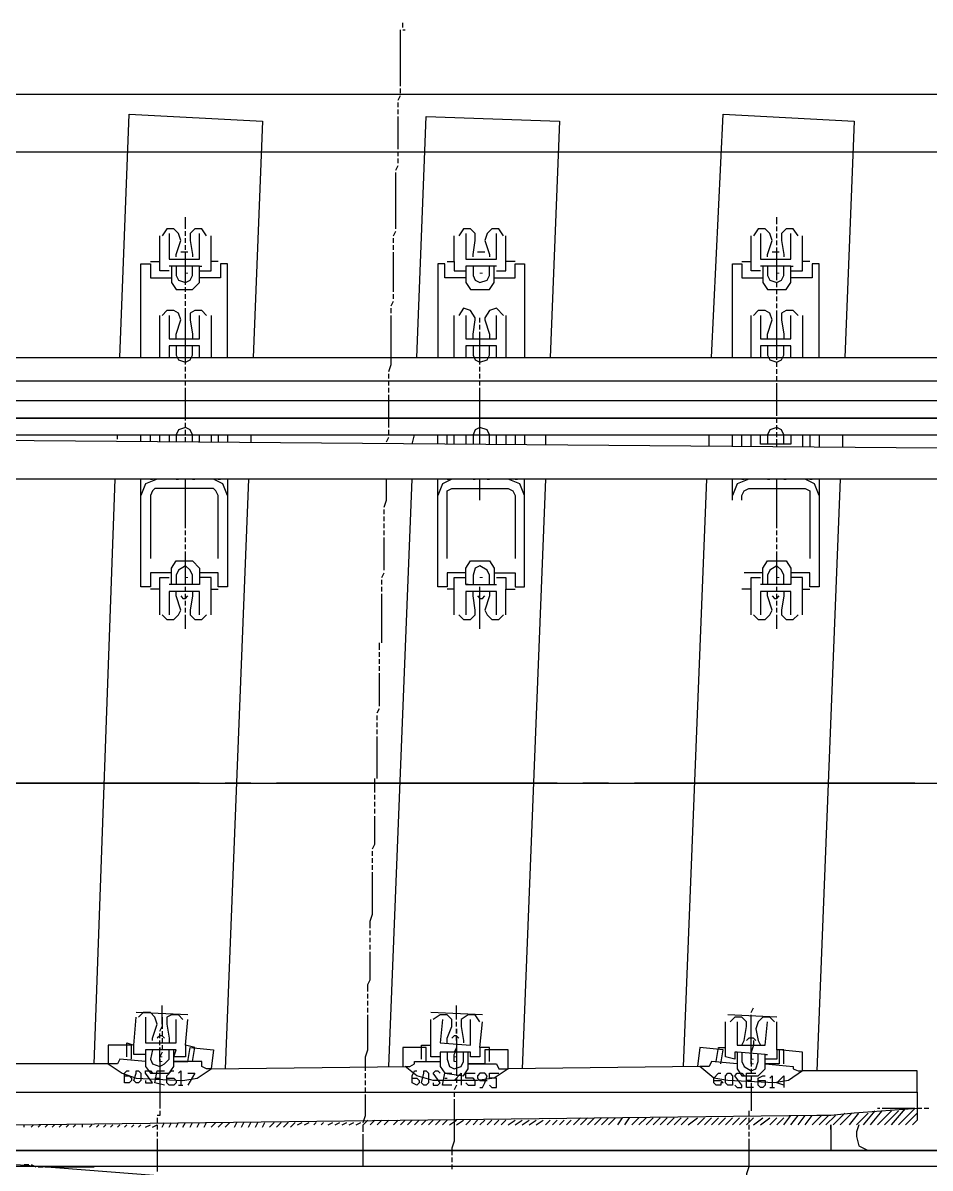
# Model space of a CAD drawing. Header units: millimetres. Extents: x -45 to 90, y -17 to 16.
# Drawn here: x 37.895 to 39.673, y -0.754 to 1.49 of the extents above; entities that cross this region are included whole.
import ezdxf

# ---------------------------------------------------------------- set-up
doc = ezdxf.new("R2010")
doc.units = ezdxf.units.MM
doc.layers.add('PDF_Geometry', color=7, linetype='Continuous')

msp = doc.modelspace()

# ---------------------------------------------------------------- linework, layer by layer
at = {"color": 5}
msp.add_line((0, 1.35), (53.4325, 1.35), dxfattribs=at)
at = {"color": 2}
for p, q in [((0, 0.75), (53.4325, 0.75)), ((0, 0), (53.4325, 0)), ((0, 0), (42.783, 0)), ((0, -0.75), (53.4325, -0.75))]:
    msp.add_line(p, q, dxfattribs=at)
at = {"color": 6}
msp.add_lwpolyline([(29.1661, -1.3506), (29.1986, 0.45), (32.6939, 0.2287), (32.6939, 1.2372), (41.2932, 1.2372), (41.2932, 0), (45.2746, 0), (45.1993, -2.1005), (41.2248, -1.7678), (41.1144, -3.1159), (32.554, -2.4665), (32.6324, -1.35)], close=True, dxfattribs=at)
at = {"color": 2}
for radius in [500.8082, 500.0582, 499.3082]:
    msp.add_arc((-0.8299, -500.0575), radius, 85.235272, 89.904911, dxfattribs=at)
at = {"layer": 'PDF_Geometry', "lineweight": 25}
for points in [[(38.6395, 1.4807), (38.6395, 1.4898)], [(38.635, 1.3661), (38.635, 1.3798), (38.635, 1.3936), (38.635, 1.4073), (38.635, 1.4211), (38.635, 1.4348), (38.635, 1.4486), (38.635, 1.4623), (38.635, 1.4761)], [(38.6395, 1.4761), (38.6441, 1.4761)], [(38.6304, 1.3386), (38.635, 1.3477)], [(38.635, 1.3523), (38.635, 1.3615)], [(38.6304, 1.3248), (38.6304, 1.334)], [(38.0849, 0.8343), (38.1032, 1.3111), (38.3645, 1.2973), (38.3462, 0.8343)], [(38.6304, 1.3111), (38.6304, 1.3202)], [(38.6304, 1.2423), (38.6304, 1.2515), (38.6304, 1.256), (38.6304, 1.2652), (38.6304, 1.2698), (38.6304, 1.279), (38.6304, 1.2837), (38.6304, 1.2927), (38.6304, 1.2973), (38.6304, 1.3065)], [(38.6669, 0.8343), (38.6854, 1.3065), (38.9467, 1.2973), (38.9283, 0.8343)], [(39.2446, 0.8343), (39.2676, 1.3111), (39.5243, 1.2973), (39.5059, 0.8343)], [(38.6304, 1.2285), (38.6304, 1.2377)], [(38.6304, 1.2148), (38.6304, 1.224)], [(38.6258, 1.201), (38.6304, 1.2102)], [(38.6258, 1.0864), (38.6258, 1.1002), (38.6258, 1.1139), (38.6258, 1.1277), (38.6258, 1.1414), (38.6258, 1.1552), (38.6258, 1.1691), (38.6258, 1.1827), (38.6258, 1.1965)], [(38.2132, 1.0864), (38.2132, 1.1002), (38.2132, 1.1094)], [(39.373, 1.0956), (39.373, 1.1094)], [(38.1949, 1.0314), (38.1949, 1.036), (38.204, 1.0635), (38.1995, 1.0773), (38.1903, 1.0864), (38.1765, 1.0864), (38.1674, 1.0727)], [(38.1811, 1.0773), (38.1811, 1.0268), (38.2407, 1.0268), (38.2407, 1.0773)], [(38.2132, 1.0727), (38.2132, 1.0819)], [(38.2545, 1.0727), (38.2453, 1.0864), (38.2316, 1.0864), (38.2224, 1.0773), (38.2224, 1.0635), (38.227, 1.036), (38.227, 1.0314)], [(38.6212, 1.0727), (38.6258, 1.0819)], [(38.7771, 1.0314), (38.7771, 1.036), (38.7815, 1.0635), (38.7815, 1.0773), (38.7725, 1.0864), (38.7587, 1.0864), (38.7496, 1.0727)], [(38.7633, 1.0773), (38.7633, 1.0268), (38.8229, 1.0268), (38.8229, 1.0773)], [(38.8367, 1.0727), (38.8275, 1.0864), (38.8137, 1.0864), (38.8046, 1.0773), (38.8, 1.0635), (38.8092, 1.036), (38.8092, 1.0314)], [(39.3545, 1.0314), (39.3545, 1.036), (39.3638, 1.0635), (39.3592, 1.0773), (39.3501, 1.0864), (39.3363, 1.0864), (39.3272, 1.0727)], [(39.3409, 1.0773), (39.3409, 1.0268), (39.4005, 1.0268), (39.4005, 1.0773)], [(39.373, 1.0819), (39.373, 1.091)], [(39.373, 1.0681), (39.373, 1.0773)], [(39.4143, 1.0727), (39.4051, 1.0864), (39.3913, 1.0864), (39.3822, 1.0773), (39.3822, 1.0635), (39.3868, 1.036), (39.3868, 1.0314)], [(38.1445, 1.0223), (38.1628, 1.0223), (38.1628, 1.0727)], [(38.2132, 1.0589), (38.2132, 1.0681)], [(38.2774, 1.0223), (38.2636, 1.0223), (38.2636, 1.0727)], [(38.6212, 1.0589), (38.6212, 1.0681)], [(38.7404, 1.0223), (38.7404, 1.0727)], [(38.8596, 1.0223), (38.8412, 1.0223), (38.8412, 1.0727)], [(39.3042, 1.0223), (39.3226, 1.0223), (39.3226, 1.0727)], [(39.373, 1.0545), (39.373, 1.0635)], [(39.4372, 1.0223), (39.4234, 1.0223), (39.4234, 1.0727)], [(38.2178, 1.0406), (38.2132, 1.0406), (38.2084, 1.0406), (38.204, 1.0406)], [(38.2132, 1.0452), (38.2132, 1.0545)], [(38.2132, 0.9764), (38.2132, 0.9856), (38.2132, 0.9902), (38.2132, 0.9993), (38.2132, 1.0039), (38.2132, 1.0131), (38.2132, 1.0177), (38.2132, 1.0268), (38.2132, 1.0314), (38.2132, 1.0406)], [(38.6212, 1.0452), (38.6212, 1.0545)], [(38.6212, 0.9627), (38.6212, 0.9718), (38.6212, 0.9764), (38.6212, 0.9856), (38.6212, 0.9902), (38.6212, 0.9993), (38.6212, 1.0039), (38.6212, 1.0131), (38.6212, 1.0177), (38.6212, 1.0268), (38.6212, 1.0314), (38.6212, 1.0406)], [(38.8, 1.0406), (38.7954, 1.0406), (38.7908, 1.0406), (38.7862, 1.0406)], [(39.3776, 1.0406), (39.373, 1.0406), (39.3684, 1.0406), (39.3638, 1.0406)], [(39.373, 0.9856), (39.373, 0.9948), (39.373, 0.9993), (39.373, 1.0085), (39.373, 1.0131), (39.373, 1.0223), (39.373, 1.0268), (39.373, 1.036), (39.373, 1.0406), (39.373, 1.0498)], [(38.1261, 0.8343), (38.1261, 1.0177), (38.1445, 1.0177), (38.1445, 0.9902), (38.1857, 0.9902)], [(38.1811, 1.0039), (38.1628, 1.0039), (38.1628, 1.0223)], [(38.1857, 1.0131), (38.1857, 0.981), (38.1949, 0.9672), (38.227, 0.9672), (38.2407, 0.981), (38.2407, 1.0131), (38.1857, 1.0131), (38.1811, 1.0131)], [(38.1949, 1.0131), (38.1949, 0.9948), (38.1995, 0.9856), (38.2132, 0.981), (38.2224, 0.9856), (38.227, 0.9948), (38.227, 1.0131)], [(38.2407, 1.0039), (38.2636, 1.0039), (38.2636, 1.0223)], [(38.2957, 0.8343), (38.2957, 1.0177), (38.282, 1.0177), (38.282, 0.9902), (38.2407, 0.9902)], [(38.2407, 1.0131), (38.2453, 1.0131)], [(38.7633, 0.9902), (38.7358, 0.9902), (38.7221, 0.9902), (38.7221, 1.0177), (38.7083, 1.0177), (38.7083, 0.8343)], [(38.7266, 1.0223), (38.7358, 1.0223), (38.7404, 1.0223), (38.7404, 1.0039), (38.7633, 1.0039)], [(38.7771, 1.0131), (38.7771, 0.9948), (38.7815, 0.9856), (38.7908, 0.981), (38.8046, 0.9856), (38.8092, 0.9948), (38.8092, 1.0131)], [(38.8183, 0.9902), (38.8596, 0.9902), (38.8596, 1.0177), (38.8779, 1.0177), (38.8779, 0.9122), (38.8779, 0.8343)], [(38.8229, 1.0131), (38.8183, 1.0131)], [(38.8229, 1.0039), (38.8412, 1.0039), (38.8412, 1.0223)], [(39.2859, 0.8343), (39.2859, 1.0177), (39.3042, 1.0177), (39.3042, 0.9902), (39.3455, 0.9902)], [(39.3409, 1.0039), (39.3226, 1.0039), (39.3226, 1.0223)], [(39.3455, 1.0131), (39.3455, 0.981), (39.3545, 0.9672), (39.3913, 0.9672), (39.4005, 0.981), (39.4005, 1.0131), (39.3455, 1.0131), (39.3409, 1.0131)], [(39.3545, 1.0131), (39.3545, 0.9948), (39.3592, 0.9856), (39.373, 0.981), (39.3822, 0.9856), (39.3868, 0.9948), (39.3868, 1.0131)], [(39.4005, 1.0039), (39.4234, 1.0039), (39.4234, 1.0223)], [(39.4555, 0.8343), (39.4555, 1.0177), (39.4418, 1.0177), (39.4418, 0.9902), (39.4005, 0.9902)], [(39.4005, 1.0131), (39.4051, 1.0131)], [(38.2132, 0.9627), (38.2132, 0.9718)], [(39.373, 0.9718), (39.373, 0.981)], [(39.373, 0.9581), (39.373, 0.9672)], [(38.2132, 0.9489), (38.2132, 0.9581)], [(38.2132, 0.9352), (38.2132, 0.9443)], [(38.6166, 0.9352), (38.6212, 0.9443)], [(38.6212, 0.9489), (38.6212, 0.9581)], [(39.373, 0.9443), (39.373, 0.9535)], [(38.1949, 0.871), (38.1949, 0.8802), (38.204, 0.9077), (38.1995, 0.9214), (38.1903, 0.926), (38.1765, 0.926), (38.1674, 0.9168)], [(38.2132, 0.8206), (38.2132, 0.8343), (38.2132, 0.8481), (38.2132, 0.8618), (38.2132, 0.8756), (38.2132, 0.8893), (38.2132, 0.9031), (38.2132, 0.9168), (38.2132, 0.9306)], [(38.2545, 0.9168), (38.2453, 0.926), (38.2316, 0.926), (38.2224, 0.9214), (38.2224, 0.9077), (38.227, 0.8802), (38.227, 0.871)], [(38.6166, 0.9214), (38.6166, 0.9306)], [(38.7771, 0.871), (38.7771, 0.8802), (38.7815, 0.9077), (38.7815, 0.9122), (38.7725, 0.926), (38.7587, 0.9306), (38.7496, 0.9168)], [(38.8367, 0.9168), (38.8229, 0.9306), (38.8092, 0.926), (38.8, 0.9122), (38.8, 0.9077), (38.8092, 0.8802), (38.8092, 0.871)], [(39.3545, 0.871), (39.3545, 0.8802), (39.3638, 0.9077), (39.3592, 0.9214), (39.3501, 0.926), (39.3363, 0.926), (39.3272, 0.9168)], [(39.373, 0.9306), (39.373, 0.9399)], [(39.373, 0.8297), (39.373, 0.8435), (39.373, 0.8572), (39.373, 0.871), (39.373, 0.8847), (39.373, 0.8985), (39.373, 0.9122), (39.373, 0.926)], [(39.4143, 0.9168), (39.4051, 0.926), (39.3913, 0.926), (39.3822, 0.9214), (39.3822, 0.9077), (39.3868, 0.8802), (39.3868, 0.871)], [(38.1628, 0.8343), (38.1628, 0.9168)], [(38.1811, 0.9168), (38.1811, 0.871), (38.2407, 0.871), (38.2407, 0.9168)], [(38.2636, 0.9168), (38.2636, 0.8343)], [(38.612, 0.8068), (38.6166, 0.8206), (38.6166, 0.8343), (38.6166, 0.8481), (38.6166, 0.8618), (38.6166, 0.8756), (38.6166, 0.8893), (38.6166, 0.9031), (38.6166, 0.9168)], [(38.7404, 0.8343), (38.7404, 0.9122), (38.7404, 0.9168)], [(38.7633, 0.9168), (38.7633, 0.9122), (38.7633, 0.871), (38.8229, 0.871), (38.8229, 0.9122), (38.8229, 0.9168)], [(38.7908, 0.9031), (38.7908, 0.9122)], [(38.7908, 0.8893), (38.7908, 0.8985)], [(38.8412, 0.9168), (38.8412, 0.9122), (38.8412, 0.8343)], [(39.3226, 0.8343), (39.3226, 0.9168)], [(39.3409, 0.9168), (39.3409, 0.871), (39.4005, 0.871), (39.4005, 0.9168)], [(39.4234, 0.9168), (39.4234, 0.8343)], [(38.7908, 0.8206), (38.7908, 0.8297), (38.7908, 0.8343), (38.7908, 0.8435), (38.7908, 0.8481), (38.7908, 0.8572), (38.7908, 0.8618), (38.7908, 0.871), (38.7908, 0.8756), (38.7908, 0.8847)], [(38.2407, 0.8343), (38.2407, 0.8572), (38.1811, 0.8572), (38.1811, 0.8343)], [(38.1949, 0.8572), (38.1949, 0.8389), (38.1995, 0.8297), (38.2132, 0.8253), (38.2224, 0.8297), (38.227, 0.8389), (38.227, 0.8572)], [(38.8229, 0.8343), (38.8229, 0.8572), (38.7633, 0.8572), (38.7633, 0.8343)], [(38.7771, 0.8572), (38.7771, 0.8389), (38.7815, 0.8297), (38.7908, 0.8253), (38.8046, 0.8297), (38.8092, 0.8389), (38.8092, 0.8572)], [(39.4005, 0.8343), (39.4005, 0.8572), (39.3409, 0.8572), (39.3409, 0.8343)], [(39.3545, 0.8572), (39.3545, 0.8389), (39.3592, 0.8297), (39.373, 0.8253), (39.3822, 0.8297), (39.3868, 0.8389), (39.3868, 0.8572)], [(32.9873, 0.8343), (40.7849, 0.8343), (41.0966, 0.8343)], [(38.2132, 0.8068), (38.2132, 0.816)], [(38.7908, 0.8068), (38.7908, 0.816)], [(39.373, 0.816), (39.373, 0.8253)], [(39.373, 0.8022), (39.373, 0.8114)], [(32.5931, 0.7151), (18.6069, 0.7151), (18.6069, 0.7885), (32.5931, 0.7885), (32.6527, 0.7885), (32.7123, 0.7885), (40.7849, 0.7885), (41.9722, 0.7885)], [(38.2132, 0.7931), (38.2132, 0.8022)], [(38.2132, 0.7793), (38.2132, 0.7885)], [(38.612, 0.7931), (38.612, 0.8022)], [(38.612, 0.7793), (38.612, 0.7885)], [(38.7908, 0.7931), (38.7908, 0.8022)], [(38.7908, 0.7793), (38.7908, 0.7885)], [(39.373, 0.7885), (39.373, 0.7976)], [(38.2132, 0.7107), (38.2132, 0.7197), (38.2132, 0.7243), (38.2132, 0.7335), (38.2132, 0.738), (38.2132, 0.7472), (38.2132, 0.7518), (38.2132, 0.761), (38.2132, 0.7655), (38.2132, 0.7747)], [(38.612, 0.7655), (38.612, 0.7747)], [(38.7908, 0.6647), (38.7908, 0.6784), (38.7908, 0.6922), (38.7908, 0.706), (38.7908, 0.7197), (38.7908, 0.7335), (38.7908, 0.7472), (38.7908, 0.761), (38.7908, 0.7747)], [(39.373, 0.7197), (39.373, 0.7289), (39.373, 0.7335), (39.373, 0.7426), (39.373, 0.7472), (39.373, 0.7564), (39.373, 0.761), (39.373, 0.7701), (39.373, 0.7747), (39.373, 0.7839)], [(38.612, 0.6968), (38.612, 0.706), (38.612, 0.7107), (38.612, 0.7197), (38.612, 0.7243), (38.612, 0.7335), (38.612, 0.738), (38.612, 0.7472), (38.612, 0.7518), (38.612, 0.761)], [(38.227, 0.6693), (38.227, 0.683), (38.2224, 0.6922), (38.2132, 0.6968), (38.1995, 0.6922), (38.1949, 0.683), (38.1949, 0.6693)], [(38.2132, 0.6968), (38.2132, 0.706)], [(38.8092, 0.6647), (38.8092, 0.683), (38.8046, 0.6922), (38.7908, 0.6968), (38.7815, 0.6922), (38.7771, 0.683), (38.7771, 0.6647)], [(39.3868, 0.6647), (39.3868, 0.683), (39.3822, 0.6922), (39.373, 0.6968), (39.3592, 0.6922), (39.3545, 0.683), (39.3545, 0.6647)], [(39.373, 0.706), (39.373, 0.7151)], [(39.373, 0.6922), (39.373, 0.7014)], [(32.9873, 0.683), (40.7849, 0.683), (41.0966, 0.683)], [(38.0803, 0.6739), (38.0803, 0.683)], [(38.1261, 0.6693), (38.1261, 0.683)], [(38.1445, 0.6693), (38.1445, 0.683)], [(38.1628, 0.6693), (38.1628, 0.683)], [(38.1811, 0.683), (38.1811, 0.6693)], [(38.2132, 0.683), (38.2132, 0.6922)], [(38.2132, 0.6693), (38.2132, 0.6784)], [(38.2407, 0.6693), (38.2407, 0.683)], [(38.2636, 0.683), (38.2636, 0.6693)], [(38.2774, 0.683), (38.2774, 0.6693)], [(38.2957, 0.683), (38.2957, 0.6693)], [(38.3416, 0.683), (38.3416, 0.6693)], [(38.6075, 0.6693), (38.612, 0.6784)], [(38.612, 0.683), (38.612, 0.6922)], [(38.6579, 0.6647), (38.6625, 0.683)], [(38.7083, 0.6647), (38.7083, 0.683)], [(38.7266, 0.6647), (38.7266, 0.683)], [(38.7404, 0.6647), (38.7404, 0.683)], [(38.7633, 0.683), (38.7633, 0.6647)], [(38.8229, 0.6647), (38.8229, 0.683)], [(38.8412, 0.683), (38.8412, 0.6647)], [(38.8596, 0.683), (38.8596, 0.6647)], [(38.8779, 0.683), (38.8779, 0.6647)], [(38.9192, 0.683), (38.9192, 0.6647)], [(39.2399, 0.6601), (39.2399, 0.683)], [(39.2859, 0.6601), (39.2859, 0.683)], [(39.3042, 0.6601), (39.3042, 0.683)], [(39.3226, 0.6601), (39.3226, 0.683)], [(39.4005, 0.683), (39.4005, 0.6647), (39.3409, 0.6647), (39.3409, 0.683)], [(39.373, 0.6784), (39.373, 0.6876)], [(39.373, 0.6601), (39.373, 0.6739)], [(39.4234, 0.683), (39.4234, 0.6601)], [(39.4372, 0.683), (39.4372, 0.6601)], [(39.4555, 0.683), (39.4555, 0.6601)], [(39.5014, 0.683), (39.5014, 0.6601)], [(38.0344, -0.5499), (38.0757, 0.5961)], [(38.1857, 0.4126), (38.1445, 0.4126), (38.1445, 0.3851), (38.1261, 0.3851), (38.1261, 0.5961)], [(38.2957, 0.5638), (38.2866, 0.5868), (38.2682, 0.5961), (38.1582, 0.5961), (38.1353, 0.5868), (38.1261, 0.5638)], [(38.1445, 0.5961), (38.149, 0.5961)], [(38.1949, 0.5961), (38.1995, 0.5961)], [(38.2132, 0.4997), (38.2132, 0.5134), (38.2132, 0.5272), (38.2132, 0.5409), (38.2132, 0.5547), (38.2132, 0.5684), (38.2132, 0.5822), (38.2132, 0.5961)], [(38.227, 0.5961), (38.2316, 0.5961)], [(38.2957, 0.5961), (38.2957, 0.3851), (38.2774, 0.3851), (38.2774, 0.4126), (38.2407, 0.4126)], [(38.2774, 0.5961), (38.282, 0.5961)], [(38.337, 0.5961), (38.2911, -0.5593)], [(38.6029, 0.5409), (38.6075, 0.5547), (38.6075, 0.5684), (38.6075, 0.5822), (38.6075, 0.5961)], [(38.612, -0.5547), (38.6579, 0.5961)], [(38.7633, 0.4126), (38.7266, 0.4126), (38.7266, 0.3851), (38.7083, 0.3851), (38.7083, 0.5961)], [(38.8779, 0.5638), (38.8687, 0.5868), (38.8458, 0.5961), (38.7358, 0.5961), (38.7175, 0.5868), (38.7083, 0.5638)], [(38.7266, 0.5961), (38.7312, 0.5961)], [(38.7771, 0.5961), (38.7815, 0.5961)], [(38.7908, 0.5547), (38.7908, 0.5684), (38.7908, 0.5822), (38.7908, 0.5961)], [(38.8046, 0.5961), (38.8092, 0.5961)], [(38.8183, 0.4126), (38.8596, 0.4126), (38.8596, 0.3851), (38.8779, 0.3851), (38.8779, 0.5547), (38.8779, 0.5961)], [(38.8596, 0.5961), (38.8642, 0.5961)], [(38.9192, 0.5961), (38.8733, -0.5593)], [(39.1896, -0.5547), (39.2355, 0.5961)], [(39.2859, 0.5547), (39.2859, 0.5961)], [(39.4555, 0.5638), (39.4463, 0.5868), (39.428, 0.5961), (39.318, 0.5961), (39.2951, 0.5868), (39.2859, 0.5638)], [(39.3042, 0.5961), (39.3088, 0.5961)], [(39.3545, 0.5961), (39.3592, 0.5961)], [(39.373, 0.4997), (39.373, 0.5134), (39.373, 0.5272), (39.373, 0.5409), (39.373, 0.5547), (39.373, 0.5684), (39.373, 0.5822), (39.373, 0.5961)], [(39.3868, 0.5961), (39.3913, 0.5961)], [(39.4555, 0.5961), (39.4555, 0.3851), (39.4372, 0.3851), (39.4372, 0.4126), (39.4005, 0.4126)], [(39.4372, 0.5961), (39.4418, 0.5961)], [(39.4968, 0.5961), (39.4509, -0.5638)], [(38.2774, 0.4401), (38.2774, 0.5638), (38.2728, 0.573), (38.2682, 0.5776), (38.1536, 0.5776), (38.149, 0.573), (38.1445, 0.5638), (38.1445, 0.4401)], [(38.7266, 0.4401), (38.7266, 0.5638), (38.7266, 0.573), (38.7358, 0.5776), (38.8458, 0.5776), (38.855, 0.573), (38.8596, 0.5638), (38.8596, 0.5547), (38.8596, 0.4401)], [(39.3042, 0.5547), (39.3042, 0.5638), (39.3088, 0.573), (39.318, 0.5776), (39.428, 0.5776), (39.4372, 0.573), (39.4372, 0.5638), (39.4372, 0.4401)], [(38.6029, 0.5272), (38.6029, 0.5363)], [(38.6029, 0.5134), (38.6029, 0.5226)], [(38.2132, 0.4859), (38.2132, 0.4951)], [(38.6029, 0.4997), (38.6029, 0.5088)], [(38.6029, 0.4859), (38.6029, 0.4951)], [(39.373, 0.4859), (39.373, 0.4951)], [(38.2132, 0.4722), (38.2132, 0.4815)], [(38.6029, 0.4172), (38.6029, 0.4263), (38.6029, 0.4309), (38.6029, 0.4401), (38.6029, 0.4447), (38.6029, 0.4538), (38.6029, 0.4584), (38.6029, 0.4676), (38.6029, 0.4722), (38.6029, 0.4815)], [(39.373, 0.4722), (39.373, 0.4815)], [(38.2132, 0.4584), (38.2132, 0.4676)], [(38.2132, 0.3897), (38.2132, 0.3988), (38.2132, 0.4034), (38.2132, 0.4126), (38.2132, 0.4172), (38.2132, 0.4263), (38.2132, 0.4309), (38.2132, 0.4401), (38.2132, 0.4447), (38.2132, 0.4538)], [(39.373, 0.4584), (39.373, 0.4676)], [(39.373, 0.3897), (39.373, 0.3988), (39.373, 0.4034), (39.373, 0.4126), (39.373, 0.4172), (39.373, 0.4263), (39.373, 0.4309), (39.373, 0.4401), (39.373, 0.4447), (39.373, 0.4538)], [(38.1857, 0.3897), (38.1857, 0.4217), (38.1949, 0.4355), (38.227, 0.4355), (38.2407, 0.4217), (38.2407, 0.3897), (38.1857, 0.3897), (38.1811, 0.3897)], [(38.7633, 0.3897), (38.7633, 0.4217), (38.7725, 0.4355), (38.7815, 0.4355), (38.8092, 0.4355), (38.8183, 0.4217), (38.8183, 0.3897)], [(39.3455, 0.3897), (39.3455, 0.4217), (39.3545, 0.4355), (39.3913, 0.4355), (39.4005, 0.4217), (39.4005, 0.3897), (39.3455, 0.3897), (39.3409, 0.3897)], [(38.227, 0.3897), (38.227, 0.408), (38.2224, 0.4172), (38.2132, 0.4263), (38.1995, 0.4172), (38.1949, 0.408), (38.1949, 0.3897)], [(38.5983, 0.4034), (38.6029, 0.4126)], [(38.8092, 0.3897), (38.8092, 0.408), (38.8046, 0.4172), (38.7908, 0.4263), (38.7815, 0.4217), (38.7771, 0.408), (38.7771, 0.3897)], [(39.3455, 0.4126), (39.3088, 0.4126)], [(39.3868, 0.3897), (39.3868, 0.408), (39.3822, 0.4172), (39.373, 0.4263), (39.3592, 0.4172), (39.3545, 0.408), (39.3545, 0.3897)], [(38.1628, 0.3805), (38.1628, 0.4034), (38.1811, 0.4034)], [(38.2132, 0.3759), (38.2132, 0.3851)], [(38.2636, 0.3805), (38.2636, 0.4034), (38.2407, 0.4034)], [(38.5983, 0.3897), (38.5983, 0.3988)], [(38.5983, 0.3759), (38.5983, 0.3851)], [(38.7404, 0.3805), (38.7404, 0.4034), (38.7633, 0.4034)], [(38.7679, 0.3897), (38.7633, 0.3897), (38.7815, 0.3897), (38.8183, 0.3897), (38.8229, 0.3897)], [(38.7908, 0.3026), (38.7908, 0.3163), (38.7908, 0.3301), (38.7908, 0.3438), (38.7908, 0.3576), (38.7908, 0.3713), (38.7908, 0.3851)], [(38.8229, 0.4034), (38.8412, 0.4034), (38.8412, 0.3851), (38.8412, 0.3805)], [(39.3226, 0.3805), (39.3226, 0.4034), (39.3409, 0.4034)], [(39.373, 0.3759), (39.373, 0.3851)], [(39.4234, 0.3805), (39.4234, 0.4034), (39.4005, 0.4034)], [(38.1628, 0.3301), (38.1628, 0.3805), (38.1445, 0.3805)], [(38.1674, 0.3301), (38.1765, 0.3209), (38.1903, 0.3209), (38.1995, 0.3301), (38.204, 0.3392), (38.1949, 0.3669), (38.1949, 0.3759)], [(38.2407, 0.3301), (38.2407, 0.3759), (38.1811, 0.3759), (38.1811, 0.3301)], [(38.204, 0.3669), (38.2084, 0.3621), (38.2132, 0.3621), (38.2178, 0.3669)], [(38.2132, 0.3621), (38.2132, 0.3713)], [(38.227, 0.3759), (38.227, 0.3669), (38.2224, 0.3392), (38.2224, 0.3301), (38.2316, 0.3209), (38.2453, 0.3209), (38.2545, 0.3301)], [(38.2636, 0.3301), (38.2636, 0.3805), (38.2774, 0.3805)], [(38.5983, 0.275), (38.5983, 0.2888), (38.5983, 0.3026), (38.5983, 0.3163), (38.5983, 0.3301), (38.5983, 0.3438), (38.5983, 0.3576), (38.5983, 0.3713)], [(38.7404, 0.3301), (38.7404, 0.3805), (38.7266, 0.3805)], [(38.7496, 0.3301), (38.7587, 0.3209), (38.7725, 0.3209), (38.7815, 0.3301), (38.7815, 0.3392), (38.7771, 0.3669), (38.7771, 0.3759)], [(38.8229, 0.3301), (38.8229, 0.3759), (38.7633, 0.3759), (38.7633, 0.3301)], [(38.7862, 0.3669), (38.7908, 0.3621), (38.7954, 0.3621), (38.8, 0.3669)], [(38.8092, 0.3759), (38.8092, 0.3669), (38.8, 0.3392), (38.8046, 0.3301), (38.8137, 0.3209), (38.8275, 0.3209), (38.8367, 0.3301)], [(38.8412, 0.3301), (38.8412, 0.3805), (38.8596, 0.3805)], [(39.3226, 0.3301), (39.3226, 0.3805), (39.3042, 0.3805)], [(39.3272, 0.3301), (39.3363, 0.3209), (39.3501, 0.3209), (39.3592, 0.3301), (39.3638, 0.3392), (39.3545, 0.3669), (39.3545, 0.3759)], [(39.4005, 0.3301), (39.4005, 0.3759), (39.3409, 0.3759), (39.3409, 0.3301)], [(39.3638, 0.3669), (39.3684, 0.3621), (39.373, 0.3621), (39.3776, 0.3669)], [(39.373, 0.3621), (39.373, 0.3713)], [(39.3868, 0.3759), (39.3868, 0.3669), (39.3822, 0.3392), (39.3822, 0.3301), (39.3913, 0.3209), (39.4051, 0.3209), (39.4143, 0.3301)], [(39.4234, 0.3301), (39.4234, 0.3805), (39.4372, 0.3805)], [(38.2132, 0.3484), (38.2132, 0.3576)], [(38.2132, 0.3346), (38.2132, 0.3438)], [(39.373, 0.3484), (39.373, 0.3576)], [(39.373, 0.3346), (39.373, 0.3438)], [(38.2132, 0.3026), (38.2132, 0.3163), (38.2132, 0.3301)], [(39.373, 0.3026), (39.373, 0.3163), (39.373, 0.3301)], [(38.5937, 0.2613), (38.5937, 0.275)], [(38.5937, 0.2475), (38.5937, 0.2567)], [(38.5937, 0.2338), (38.5937, 0.243)], [(38.5937, 0.22), (38.5937, 0.2292)], [(38.5937, 0.1513), (38.5937, 0.1604), (38.5937, 0.165), (38.5937, 0.1742), (38.5937, 0.1788), (38.5937, 0.1879), (38.5937, 0.1925), (38.5937, 0.2017), (38.5937, 0.2063), (38.5937, 0.2155)], [(38.5891, 0.1377), (38.5937, 0.1467)], [(38.5891, 0.1238), (38.5891, 0.1329)], [(38.5891, 0.11), (38.5891, 0.1192)], [(38.5891, 0.0963), (38.5891, 0.1054)], [(38.5891, 0.0092), (38.5891, 0.0231), (38.5891, 0.0367), (38.5891, 0.0504), (38.5891, 0.0642), (38.5891, 0.0779), (38.5891, 0.0917)], [(38.2407, 0), (37.6906, 0)], [(38.3416, 0), (38.2911, 0)], [(38.9421, 0), (38.392, 0)], [(38.5845, -0.0183), (38.5845, -0.0046), (38.5845, 0.0092)], [(39.0429, 0), (38.9925, 0)], [(39.6435, 0), (39.0934, 0)], [(38.5845, -0.0321), (38.5845, -0.0229)], [(38.5845, -0.0458), (38.5845, -0.0367)], [(38.5799, -0.1284), (38.5845, -0.1192), (38.5845, -0.1146), (38.5845, -0.1054), (38.5845, -0.1009), (38.5845, -0.0915), (38.5845, -0.0871), (38.5845, -0.0779), (38.5845, -0.0733), (38.5845, -0.0642)], [(38.5845, -0.0596), (38.5845, -0.0504)], [(38.5799, -0.1421), (38.5799, -0.1329)], [(38.5799, -0.1559), (38.5799, -0.1467)], [(38.5754, -0.2842), (38.5754, -0.2705), (38.5799, -0.2567), (38.5799, -0.243), (38.5799, -0.2292), (38.5799, -0.2155), (38.5799, -0.2017), (38.5799, -0.1879), (38.5799, -0.1742)], [(38.5799, -0.1696), (38.5799, -0.1604)], [(38.5754, -0.298), (38.5754, -0.2888)], [(38.5754, -0.3117), (38.5754, -0.3026)], [(38.5708, -0.408), (38.5708, -0.3988), (38.5708, -0.3942), (38.5754, -0.3851), (38.5754, -0.3805), (38.5754, -0.3713), (38.5754, -0.3667), (38.5754, -0.3576), (38.5754, -0.353), (38.5754, -0.3438), (38.5754, -0.3392), (38.5754, -0.3301)], [(38.5754, -0.3255), (38.5754, -0.3163)], [(38.5708, -0.4217), (38.5708, -0.4126)], [(38.5708, -0.4353), (38.5708, -0.4263)], [(38.1674, -0.4722), (38.1674, -0.463), (38.1674, -0.4584), (38.1674, -0.4492), (38.1674, -0.4447), (38.1674, -0.4353)], [(38.5708, -0.4492), (38.5708, -0.4401)], [(38.745, -0.463), (38.745, -0.4492), (38.745, -0.4353)], [(39.3226, -0.4492), (39.3272, -0.4401)], [(38.0986, -0.5363), (38.0986, -0.5088), (38.1124, -0.5134), (38.117, -0.4584)], [(38.2178, -0.4538), (38.117, -0.4492)], [(38.149, -0.5043), (38.149, -0.4997), (38.1582, -0.4722), (38.1536, -0.4584), (38.1445, -0.4492), (38.1307, -0.4492), (38.1215, -0.4584)], [(38.1353, -0.4584), (38.1353, -0.5088), (38.1949, -0.5088), (38.1949, -0.463)], [(38.1674, -0.4584), (38.1674, -0.4676), (38.1674, -0.4722), (38.1674, -0.4813)], [(38.2084, -0.463), (38.1995, -0.4538), (38.1857, -0.4538), (38.1765, -0.4584), (38.1765, -0.4722), (38.1811, -0.4997), (38.1811, -0.5088)], [(38.227, -0.5455), (38.2316, -0.518), (38.2132, -0.5134), (38.2178, -0.463)], [(38.5662, -0.5638), (38.5662, -0.5499), (38.5662, -0.5363), (38.5708, -0.5226), (38.5708, -0.5088), (38.5708, -0.4951), (38.5708, -0.4813), (38.5708, -0.4676), (38.5708, -0.4538)], [(38.6762, -0.5409), (38.6762, -0.5134), (38.6945, -0.5134), (38.6945, -0.463)], [(38.7954, -0.4538), (38.6945, -0.4492)], [(38.7266, -0.5088), (38.7266, -0.4997), (38.7358, -0.4767), (38.7358, -0.463), (38.7266, -0.4538), (38.7129, -0.4538), (38.6991, -0.463)], [(38.7175, -0.463), (38.7129, -0.5088), (38.7725, -0.5134), (38.7725, -0.463)], [(38.745, -0.4767), (38.745, -0.4676)], [(38.7908, -0.4676), (38.7815, -0.4538), (38.7679, -0.4538), (38.7541, -0.463), (38.7541, -0.4767), (38.7587, -0.5043), (38.7587, -0.5088)], [(38.8092, -0.5455), (38.8092, -0.518), (38.7908, -0.518), (38.7954, -0.4676)], [(39.2538, -0.5455), (39.2584, -0.518), (39.2721, -0.518), (39.2721, -0.4676)], [(39.373, -0.4584), (39.2767, -0.4538)], [(39.3042, -0.5134), (39.3088, -0.5043), (39.3134, -0.4767), (39.3134, -0.4676), (39.3042, -0.4584), (39.2905, -0.4584), (39.2813, -0.4676)], [(39.2951, -0.4676), (39.2951, -0.5134), (39.3501, -0.5134), (39.3545, -0.4676)], [(39.3226, -0.5499), (39.3226, -0.5363), (39.3226, -0.5226), (39.3226, -0.5088), (39.3226, -0.4951), (39.3226, -0.4813), (39.3226, -0.4676), (39.3226, -0.4538)], [(39.3684, -0.4676), (39.3592, -0.4584), (39.3455, -0.4584), (39.3363, -0.4676), (39.3317, -0.4813), (39.3363, -0.5043), (39.3409, -0.5134)], [(39.3868, -0.5499), (39.3868, -0.5226), (39.373, -0.5226), (39.373, -0.4676)], [(38.1628, -0.4859), (38.1674, -0.4767)], [(38.1628, -0.4997), (38.1628, -0.4905)], [(38.1674, -0.4859), (38.1674, -0.4951)], [(38.1353, -0.5455), (38.0849, -0.5409), (38.0803, -0.5499), (38.0757, -0.5499), (38.0619, -0.5499), (37.686, -0.5499), (37.686, -0.5134), (37.6402, -0.5134), (37.6402, -0.5409), (37.6127, -0.5363), (37.6631, -0.5409), (37.6677, -0.5455), (37.6769, -0.5499), (37.686, -0.5499), (37.6585, -0.5684), (37.6264, -0.573), (37.5394, -0.5684), (37.5073, -0.5638), (37.4843, -0.5409)], [(38.1078, -0.5409), (38.1078, -0.5134), (38.0619, -0.5134), (38.0619, -0.5499), (38.0894, -0.5684), (38.117, -0.5776), (38.2084, -0.5822), (38.2361, -0.5776), (38.2636, -0.5593), (38.2545, -0.5593), (38.2453, -0.5547), (38.2453, -0.5455), (38.1903, -0.5455), (38.2178, -0.5455), (38.2224, -0.518), (38.2682, -0.5226), (38.2636, -0.5593), (38.6441, -0.5547), (38.6533, -0.5547), (38.6625, -0.5499), (38.6625, -0.5455), (38.7129, -0.5455)], [(38.1353, -0.5226), (38.1353, -0.5318), (38.1124, -0.5318), (38.1124, -0.5134)], [(38.172, -0.4997), (38.1674, -0.4951), (38.1628, -0.4951), (38.1582, -0.4997)], [(38.1628, -0.5134), (38.1628, -0.5043)], [(38.1674, -0.4997), (38.1674, -0.5088)], [(38.1674, -0.5134), (38.1674, -0.5226)], [(38.2132, -0.5134), (38.2132, -0.5363), (38.1903, -0.5363), (38.1949, -0.5226), (38.1903, -0.5226)], [(38.7129, -0.5272), (38.7129, -0.5363), (38.6945, -0.5363), (38.6945, -0.5134)], [(38.7496, -0.4997), (38.745, -0.4951), (38.7404, -0.4951), (38.7358, -0.4997)], [(38.745, -0.5088), (38.745, -0.518), (38.7404, -0.5272)], [(38.745, -0.5043), (38.745, -0.4951), (38.745, -0.5043), (38.745, -0.5088), (38.745, -0.518), (38.745, -0.5226), (38.745, -0.5318), (38.745, -0.5363), (38.745, -0.5455), (38.745, -0.5499), (38.745, -0.5593), (38.745, -0.5638), (38.745, -0.573)], [(39.3317, -0.5043), (39.3272, -0.4997), (39.318, -0.4997), (39.3134, -0.5043)], [(39.3272, -0.5043), (39.3272, -0.5134), (39.3226, -0.5272), (39.3226, -0.5226)], [(35.5819, -0.5363), (35.6324, -0.5363), (35.6828, -0.5409), (35.7653, -0.5318), (35.7836, -0.5318), (37.709, -0.6051), (39.648, -0.6051), (39.648, -0.6372), (39.5243, -0.6464), (39.4784, -0.6509), (39.4509, -0.6509), (37.5439, -0.6739), (37.5394, -0.6739)], [(38.149, -0.5226), (38.1445, -0.5409), (38.149, -0.5499), (38.1628, -0.5547), (38.172, -0.5499), (38.1811, -0.5409), (38.1811, -0.5226)], [(38.1628, -0.5455), (38.1628, -0.5318), (38.1628, -0.518), (38.1628, -0.5226)], [(38.1674, -0.5272), (38.1628, -0.5363)], [(38.6854, -0.5455), (38.6854, -0.518), (38.6395, -0.518), (38.6395, -0.5547)], [(39.2951, -0.5499), (39.2446, -0.5455), (39.2399, -0.5547), (39.2355, -0.5547), (39.2217, -0.5547), (38.8458, -0.5593), (38.8458, -0.5226), (38.8, -0.5226), (38.8, -0.5499), (38.7679, -0.5499), (38.8229, -0.5499), (38.8275, -0.5593), (38.8321, -0.5593), (38.8458, -0.5593), (38.8183, -0.5776), (38.7862, -0.5822), (38.6991, -0.5822), (38.6669, -0.573), (38.6441, -0.5547)], [(38.7266, -0.5272), (38.7266, -0.5409), (38.7312, -0.5547), (38.7404, -0.5593), (38.7541, -0.5547), (38.7587, -0.5455), (38.7587, -0.5272)], [(38.7404, -0.5455), (38.7404, -0.5363), (38.7404, -0.5318), (38.745, -0.5226)], [(38.7908, -0.518), (38.7908, -0.5363), (38.7725, -0.5363), (38.7725, -0.5272), (38.7679, -0.5272)], [(39.263, -0.5499), (39.2676, -0.5226), (39.2217, -0.518), (39.2171, -0.5547)], [(39.648, -0.6051), (39.648, -0.5638), (39.4234, -0.5638), (39.4234, -0.5272), (39.3776, -0.5226), (39.3776, -0.5499), (39.3501, -0.5499), (39.4051, -0.5547), (39.4051, -0.5593), (39.4143, -0.5638), (39.4234, -0.5638), (39.3959, -0.5822), (39.3684, -0.5868), (39.2767, -0.5822), (39.2492, -0.5776), (39.2217, -0.5547)], [(39.2951, -0.5272), (39.2951, -0.5593), (39.3042, -0.573), (39.3363, -0.573), (39.3501, -0.5593), (39.3501, -0.5318), (39.2951, -0.5272), (39.2905, -0.5272), (39.2905, -0.5409), (39.2721, -0.5363), (39.2721, -0.518)], [(39.3042, -0.5272), (39.3042, -0.5455), (39.3088, -0.5547), (39.3226, -0.5638), (39.3317, -0.5593), (39.3363, -0.5455), (39.3363, -0.5318)], [(39.3226, -0.5318), (39.3226, -0.5409)], [(39.373, -0.5226), (39.373, -0.5409), (39.3501, -0.5409), (39.3501, -0.5318), (39.3545, -0.5318)], [(38.1628, -0.5409), (38.1628, -0.5547), (38.1628, -0.5684), (38.1628, -0.5822), (38.1628, -0.5959), (38.1628, -0.6097), (38.1628, -0.6234), (38.1628, -0.6372)], [(39.3226, -0.5455), (39.3226, -0.5547)], [(39.3226, -0.5593), (39.3226, -0.5684)], [(38.0938, -0.573), (38.1032, -0.573), (38.1078, -0.5776), (38.1078, -0.5822), (38.1032, -0.5868), (38.0938, -0.5868), (38.0938, -0.5822), (38.0938, -0.5684), (38.0986, -0.5638), (38.1032, -0.5638)], [(38.1353, -0.5822), (38.1353, -0.5868), (38.1445, -0.5868), (38.149, -0.5868), (38.1353, -0.5684), (38.1353, -0.5638), (38.1445, -0.5638), (38.149, -0.5684)], [(38.172, -0.5914), (38.1536, -0.5868), (38.1582, -0.5638), (38.172, -0.5638)], [(38.1536, -0.5776), (38.1628, -0.5776)], [(38.1765, -0.5776), (38.1903, -0.5776), (38.1949, -0.5822), (38.1949, -0.5868), (38.1903, -0.5914), (38.1811, -0.5914), (38.1765, -0.5868), (38.1765, -0.573), (38.1857, -0.5638), (38.1903, -0.5638)], [(38.1995, -0.5684), (38.204, -0.5638), (38.204, -0.5914)], [(38.2178, -0.5684), (38.2316, -0.5684), (38.2178, -0.5914)], [(38.5662, -0.5776), (38.5662, -0.5684)], [(38.5662, -0.5914), (38.5662, -0.5822)], [(38.6579, -0.5776), (38.6669, -0.5776), (38.6716, -0.5822), (38.6716, -0.5868), (38.6669, -0.5914), (38.6579, -0.5868), (38.6579, -0.573), (38.6625, -0.5638), (38.6669, -0.5638)], [(38.6991, -0.5868), (38.6991, -0.5914), (38.7083, -0.5914), (38.7129, -0.5868), (38.6991, -0.5684), (38.7037, -0.5638), (38.7083, -0.5638), (38.7129, -0.5684)], [(38.7358, -0.5914), (38.7175, -0.5914), (38.7221, -0.5684), (38.7358, -0.5684)], [(38.7221, -0.5776), (38.7266, -0.5776)], [(38.7587, -0.5822), (38.7404, -0.5822), (38.7541, -0.5684), (38.7541, -0.5914)], [(38.745, -0.5776), (38.745, -0.5868)], [(38.7633, -0.5868), (38.7679, -0.5914), (38.7771, -0.5914), (38.7815, -0.5914), (38.7815, -0.5822), (38.7771, -0.5776), (38.7633, -0.5776), (38.7633, -0.5684), (38.7815, -0.5684)], [(38.7908, -0.5959), (38.7954, -0.5959), (38.8, -0.5868), (38.8046, -0.573), (38.8, -0.5684), (38.7908, -0.5684), (38.7862, -0.573), (38.7862, -0.5776), (38.7908, -0.5822), (38.8046, -0.5822)], [(38.8092, -0.5914), (38.8137, -0.5959), (38.8229, -0.5959), (38.8229, -0.5914), (38.8229, -0.5822), (38.8229, -0.5776), (38.8092, -0.5776), (38.8092, -0.5684), (38.8275, -0.5684)], [(39.2492, -0.5822), (39.263, -0.5822), (39.2676, -0.5868), (39.263, -0.5868), (39.263, -0.5914), (39.2538, -0.5914), (39.2492, -0.5868), (39.2492, -0.5776), (39.2584, -0.5684), (39.263, -0.5684)], [(39.2905, -0.5914), (39.2951, -0.5959), (39.3042, -0.5959), (39.3042, -0.5914), (39.2905, -0.573), (39.2951, -0.5684), (39.3042, -0.5684), (39.3088, -0.573)], [(39.3272, -0.5959), (39.3134, -0.5959), (39.3134, -0.5684), (39.3317, -0.5684)], [(39.3226, -0.573), (39.3226, -0.5822), (39.3134, -0.5822)], [(39.3363, -0.5822), (39.3501, -0.5822), (39.3501, -0.5868), (39.3501, -0.5914), (39.3455, -0.5959), (39.3409, -0.5959), (39.3363, -0.5914), (39.3363, -0.5776), (39.3455, -0.573), (39.3501, -0.573)], [(39.3592, -0.5776), (39.3638, -0.573), (39.3638, -0.5959)], [(39.3868, -0.5914), (39.373, -0.5868), (39.3868, -0.573), (39.3868, -0.5959)], [(38.1995, -0.5914), (38.2084, -0.5914)], [(38.5662, -0.6051), (38.5662, -0.5959)], [(38.745, -0.5914), (38.7404, -0.6005)], [(38.7404, -0.6051), (38.7404, -0.6143)], [(39.3226, -0.5868), (39.3226, -0.5959), (39.3226, -0.6005), (39.3226, -0.6097), (39.3226, -0.6143), (39.3226, -0.6234), (39.3226, -0.628), (39.3226, -0.6372), (39.3226, -0.6418)], [(39.3592, -0.5959), (39.3684, -0.5959)], [(38.5616, -0.6645), (38.5662, -0.6509), (38.5662, -0.6464), (38.5662, -0.6372), (38.5662, -0.6326), (38.5662, -0.6234), (38.5662, -0.6189), (38.5662, -0.6097)], [(38.7404, -0.6189), (38.7404, -0.6326), (38.7404, -0.6464), (38.7404, -0.6601), (38.7404, -0.6739), (38.7404, -0.6876), (38.7404, -0.7014), (38.7358, -0.7151), (38.7358, -0.7289)], [(38.1628, -0.6418), (38.1628, -0.6509), (38.1582, -0.6509)], [(39.318, -0.6418), (39.318, -0.6509)], [(39.483, -0.6693), (39.5059, -0.6464)], [(39.4968, -0.6693), (39.5197, -0.6464)], [(39.5151, -0.6693), (39.5334, -0.6464)], [(39.5289, -0.6693), (39.5518, -0.6464)], [(39.5426, -0.6693), (39.5655, -0.6418)], [(39.5564, -0.6693), (39.5793, -0.6418)], [(39.5747, -0.6372), (39.5701, -0.6372)], [(39.5701, -0.6693), (39.5976, -0.6418)], [(39.6114, -0.6693), (39.6435, -0.6372), (39.6343, -0.6372), (39.6297, -0.6372), (39.6205, -0.6372), (39.616, -0.6372), (39.6068, -0.6372), (39.6022, -0.6372), (39.593, -0.6372), (39.5885, -0.6372), (39.5793, -0.6372)], [(39.5837, -0.6693), (39.6114, -0.6418)], [(39.5976, -0.6693), (39.6251, -0.6372)], [(39.6251, -0.6693), (39.648, -0.6464)], [(39.6572, -0.6372), (39.648, -0.6372), (39.648, -0.6464), (39.648, -0.6601), (39.6389, -0.6693)], [(39.671, -0.6372), (39.6618, -0.6372)], [(37.8969, -0.6739), (37.8969, -0.6693)], [(37.9107, -0.6739), (37.9152, -0.6693)], [(37.9244, -0.6739), (37.929, -0.6693)], [(37.9382, -0.6739), (37.9428, -0.6693)], [(37.9519, -0.6739), (37.9565, -0.6693)], [(37.9657, -0.6739), (37.9703, -0.6693)], [(37.9792, -0.6739), (37.984, -0.6693)], [(37.9932, -0.6739), (37.9978, -0.6693)], [(38.0115, -0.6739), (38.0115, -0.6693)], [(38.0253, -0.6739), (38.0299, -0.6693)], [(38.039, -0.6739), (38.0436, -0.6693)], [(38.0528, -0.6739), (38.0574, -0.6693)], [(38.0665, -0.6739), (38.0711, -0.6693)], [(38.0803, -0.6739), (38.0849, -0.6693)], [(38.0938, -0.6739), (38.0986, -0.6693)], [(38.1078, -0.6739), (38.1124, -0.6693)], [(38.1215, -0.6739), (38.1261, -0.6693)], [(38.1353, -0.6739), (38.1445, -0.6693)], [(38.149, -0.6739), (38.1582, -0.6693), (38.1582, -0.6784)], [(38.1582, -0.6555), (38.1582, -0.6645)], [(38.1674, -0.6739), (38.172, -0.6645)], [(38.1811, -0.6739), (38.1857, -0.6645)], [(38.1949, -0.6739), (38.1995, -0.6645)], [(38.2084, -0.6739), (38.2132, -0.6645)], [(38.2224, -0.6739), (38.227, -0.6645)], [(38.2361, -0.6739), (38.2407, -0.6645)], [(38.2499, -0.6739), (38.2545, -0.6645)], [(38.2636, -0.6739), (38.2728, -0.6645)], [(38.2774, -0.6739), (38.2866, -0.6645)], [(38.2911, -0.6739), (38.3003, -0.6645)], [(38.3095, -0.6739), (38.3141, -0.6645)], [(38.323, -0.6739), (38.3278, -0.6645)], [(38.337, -0.6739), (38.3416, -0.6645)], [(38.3507, -0.6739), (38.3553, -0.6645)], [(38.3645, -0.6739), (38.3691, -0.6645)], [(38.3782, -0.6739), (38.3874, -0.6645)], [(38.392, -0.6739), (38.4012, -0.6645)], [(38.4058, -0.6739), (38.4149, -0.6645)], [(38.4195, -0.6739), (38.4287, -0.6645)], [(38.4333, -0.6693), (38.4424, -0.6645)], [(38.447, -0.6693), (38.4562, -0.6645)], [(38.4653, -0.6693), (38.4699, -0.6645)], [(38.4791, -0.6693), (38.4837, -0.6645)], [(38.4928, -0.6693), (38.502, -0.6645)], [(38.5066, -0.6693), (38.5158, -0.6645)], [(38.5204, -0.6693), (38.5295, -0.6645)], [(38.5341, -0.6693), (38.5433, -0.6645)], [(38.5479, -0.6693), (38.557, -0.6645)], [(38.5616, -0.683), (38.5616, -0.6693), (38.5708, -0.6601)], [(38.5754, -0.6693), (38.5845, -0.6601)], [(38.5891, -0.6693), (38.5983, -0.6601)], [(38.6029, -0.6693), (38.612, -0.6601)], [(38.6212, -0.6693), (38.6304, -0.6601)], [(38.635, -0.6693), (38.6441, -0.6601)], [(38.6487, -0.6693), (38.6579, -0.6601)], [(38.6625, -0.6693), (38.6716, -0.6601)], [(38.6762, -0.6693), (38.6854, -0.6601)], [(38.69, -0.6693), (38.6991, -0.6601)], [(38.7037, -0.6693), (38.7129, -0.6601)], [(38.7175, -0.6693), (38.7266, -0.6601)], [(38.7312, -0.6693), (38.745, -0.6601)], [(38.745, -0.6693), (38.7587, -0.6601)], [(38.7633, -0.6693), (38.7725, -0.6601)], [(38.7771, -0.6693), (38.7862, -0.6601)], [(38.7908, -0.6693), (38.8, -0.6601)], [(38.8046, -0.6693), (38.8137, -0.6601)], [(38.8183, -0.6693), (38.8275, -0.6601)], [(38.8321, -0.6693), (38.8412, -0.6601)], [(38.8458, -0.6693), (38.8596, -0.6601)], [(38.8596, -0.6693), (38.8733, -0.6601)], [(38.8733, -0.6693), (38.8871, -0.6601)], [(38.8871, -0.6693), (38.9008, -0.6601)], [(38.9008, -0.6693), (38.9146, -0.6601)], [(38.9192, -0.6693), (38.9283, -0.6601)], [(38.9329, -0.6693), (38.9421, -0.6601)], [(38.9467, -0.6693), (38.9558, -0.6601)], [(38.9604, -0.6693), (38.9696, -0.6601)], [(38.9742, -0.6693), (38.9879, -0.6555)], [(38.9879, -0.6693), (39.0017, -0.6555)], [(39.0017, -0.6693), (39.0154, -0.6555)], [(39.0154, -0.6693), (39.0292, -0.6555)], [(39.0292, -0.6693), (39.0429, -0.6555)], [(39.0429, -0.6693), (39.0567, -0.6555)], [(39.0613, -0.6693), (39.0704, -0.6555)], [(39.075, -0.6693), (39.0842, -0.6555)], [(39.0888, -0.6693), (39.1025, -0.6555)], [(39.1025, -0.6693), (39.1163, -0.6555)], [(39.1163, -0.6693), (39.13, -0.6555)], [(39.13, -0.6693), (39.1438, -0.6555)], [(39.1438, -0.6693), (39.1575, -0.6555)], [(39.1575, -0.6693), (39.1713, -0.6555)], [(39.1713, -0.6693), (39.1851, -0.6555)], [(39.1851, -0.6693), (39.1988, -0.6555)], [(39.1988, -0.6693), (39.2171, -0.6555)], [(39.2171, -0.6693), (39.2309, -0.6555)], [(39.2309, -0.6693), (39.2446, -0.6555)], [(39.2446, -0.6693), (39.2584, -0.6555)], [(39.2584, -0.6693), (39.2721, -0.6555)], [(39.2721, -0.6693), (39.2859, -0.6555)], [(39.2859, -0.6693), (39.2997, -0.6555)], [(39.2997, -0.6693), (39.3134, -0.6555)], [(39.3134, -0.6693), (39.3272, -0.6555)], [(39.318, -0.6555), (39.318, -0.6645)], [(39.318, -0.6693), (39.318, -0.6784)], [(39.3272, -0.6693), (39.3455, -0.6555)], [(39.3409, -0.6693), (39.3592, -0.6555)], [(39.3592, -0.6693), (39.373, -0.6555)], [(39.373, -0.6693), (39.3868, -0.6555)], [(39.3868, -0.6693), (39.4005, -0.6509)], [(39.4005, -0.6693), (39.4143, -0.6509)], [(39.4143, -0.6693), (39.428, -0.6509)], [(39.428, -0.6693), (39.4418, -0.6509)], [(39.4418, -0.6693), (39.4601, -0.6509)], [(39.4555, -0.6693), (39.4738, -0.6509)], [(39.4691, -0.6693), (39.4876, -0.6509)], [(39.4784, -0.6784), (39.4784, -0.6693), (39.4784, -0.6784), (39.4784, -0.7197)], [(39.5334, -0.6693), (39.5289, -0.683), (39.5289, -0.6922), (39.5334, -0.7105), (39.5518, -0.7197)], [(39.8773, -0.6876), (39.8727, -0.6876), (39.7214, -0.7197), (39.648, -0.7197), (39.5518, -0.7197), (39.4738, -0.7197), (39.4509, -0.7197), (38.0619, -0.7197), (37.9336, -0.7197), (37.5852, -0.7197), (37.4706, -0.7197), (37.4568, -0.7197), (37.3285, -0.7197), (39.5518, -0.7197), (40.2211, -0.7197), (39.7214, -0.7197)], [(38.1582, -0.683), (38.1582, -0.6922)], [(38.5616, -0.7518), (38.5616, -0.7426), (38.5616, -0.738), (38.5616, -0.7289), (38.5616, -0.7243), (38.5616, -0.7151), (38.5616, -0.7105), (38.5616, -0.7014), (38.5616, -0.6968), (38.5616, -0.6876)], [(39.318, -0.683), (39.318, -0.6922)], [(38.1582, -0.6968), (38.1582, -0.706), (38.1582, -0.7105), (38.1582, -0.7197), (38.1582, -0.7243), (38.1582, -0.7335), (38.1582, -0.738), (38.1582, -0.7472), (38.1582, -0.7518), (38.1582, -0.761)], [(39.318, -0.6968), (39.318, -0.7105), (39.318, -0.7243), (39.318, -0.738), (39.318, -0.7518), (39.3134, -0.7655), (39.3134, -0.7791), (39.3134, -0.7931), (39.3134, -0.8068)], [(38.7358, -0.7335), (38.7358, -0.7426)], [(37.8969, -0.7472), (37.9061, -0.7472)], [(37.9107, -0.7472), (37.9198, -0.7518)], [(37.9244, -0.7518), (37.9336, -0.7518)], [(37.9382, -0.7518), (37.9473, -0.7518)], [(37.9519, -0.7518), (37.9657, -0.7518), (37.9792, -0.7518), (37.9932, -0.7518), (38.0069, -0.7518), (38.0207, -0.7518), (38.0344, -0.7518)], [(38.7358, -0.7472), (38.7358, -0.7564)]]:
    msp.add_lwpolyline(points, dxfattribs=at)
for points in [[(38.8183, 0.981), (38.8183, 1.0131), (38.7633, 1.0131), (38.7633, 0.981), (38.7725, 0.9672), (38.8092, 0.9672)], [(40.7849, 0.7151), (32.7123, 0.7151)], [(40.6932, 0.5961), (33.2945, 0.5961), (33.2945, 0.6372), (33.4916, 0.6509), (36.3933, 0.6739), (37.5944, 0.6739), (40.4915, 0.6509), (40.6932, 0.6372)], [(38.745, -0.4813), (38.745, -0.4905)], [(38.1903, -0.5547), (38.1903, -0.5226), (38.1353, -0.5226), (38.1353, -0.5547), (38.1445, -0.5684), (38.1811, -0.5684)], [(38.7679, -0.5593), (38.7679, -0.5272), (38.7129, -0.5272), (38.7129, -0.5547), (38.7221, -0.5684), (38.7587, -0.573)], [(38.117, -0.5868), (38.1124, -0.5822), (38.117, -0.5684), (38.117, -0.5638), (38.1215, -0.5638), (38.1261, -0.5684), (38.1261, -0.5822), (38.1215, -0.5868)], [(38.6808, -0.5914), (38.6762, -0.5868), (38.6808, -0.5684), (38.6808, -0.5638), (38.6854, -0.5638), (38.69, -0.5684), (38.69, -0.5868), (38.6854, -0.5914)], [(39.2767, -0.5914), (39.2721, -0.5868), (39.2721, -0.573), (39.2767, -0.5684), (39.2813, -0.5684), (39.2859, -0.573), (39.2859, -0.5914), (39.2813, -0.5914)]]:
    msp.add_lwpolyline(points, close=True, dxfattribs=at)
at = {"layer": 'PDF_Geometry', "lineweight": 9}
for points in [[(38.2132, 0.9993), (38.2178, 0.9993)], [(38.7908, 0.9993), (38.7954, 0.9993)], [(39.373, 0.9993), (39.3776, 0.9993)], [(38.2132, 0.7151), (38.2178, 0.7151)], [(38.7908, 0.7151), (38.7954, 0.7151)], [(39.373, 0.7151), (39.3776, 0.7151)], [(38.2132, 0.4034), (38.2178, 0.4034)], [(38.7908, 0.4034), (38.7954, 0.4034)], [(39.373, 0.4034), (39.3776, 0.4034)], [(38.1628, -0.5363), (38.1674, -0.5363)], [(38.7404, -0.5363), (38.745, -0.5363)], [(38.1628, -0.5455), (38.1674, -0.5455)], [(38.7404, -0.5455), (38.745, -0.5455)], [(39.3226, -0.5409), (39.3272, -0.5409)], [(39.3226, -0.5499), (39.3272, -0.5499)]]:
    msp.add_lwpolyline(points, dxfattribs=at)

doc.saveas('drawing.dxf')
